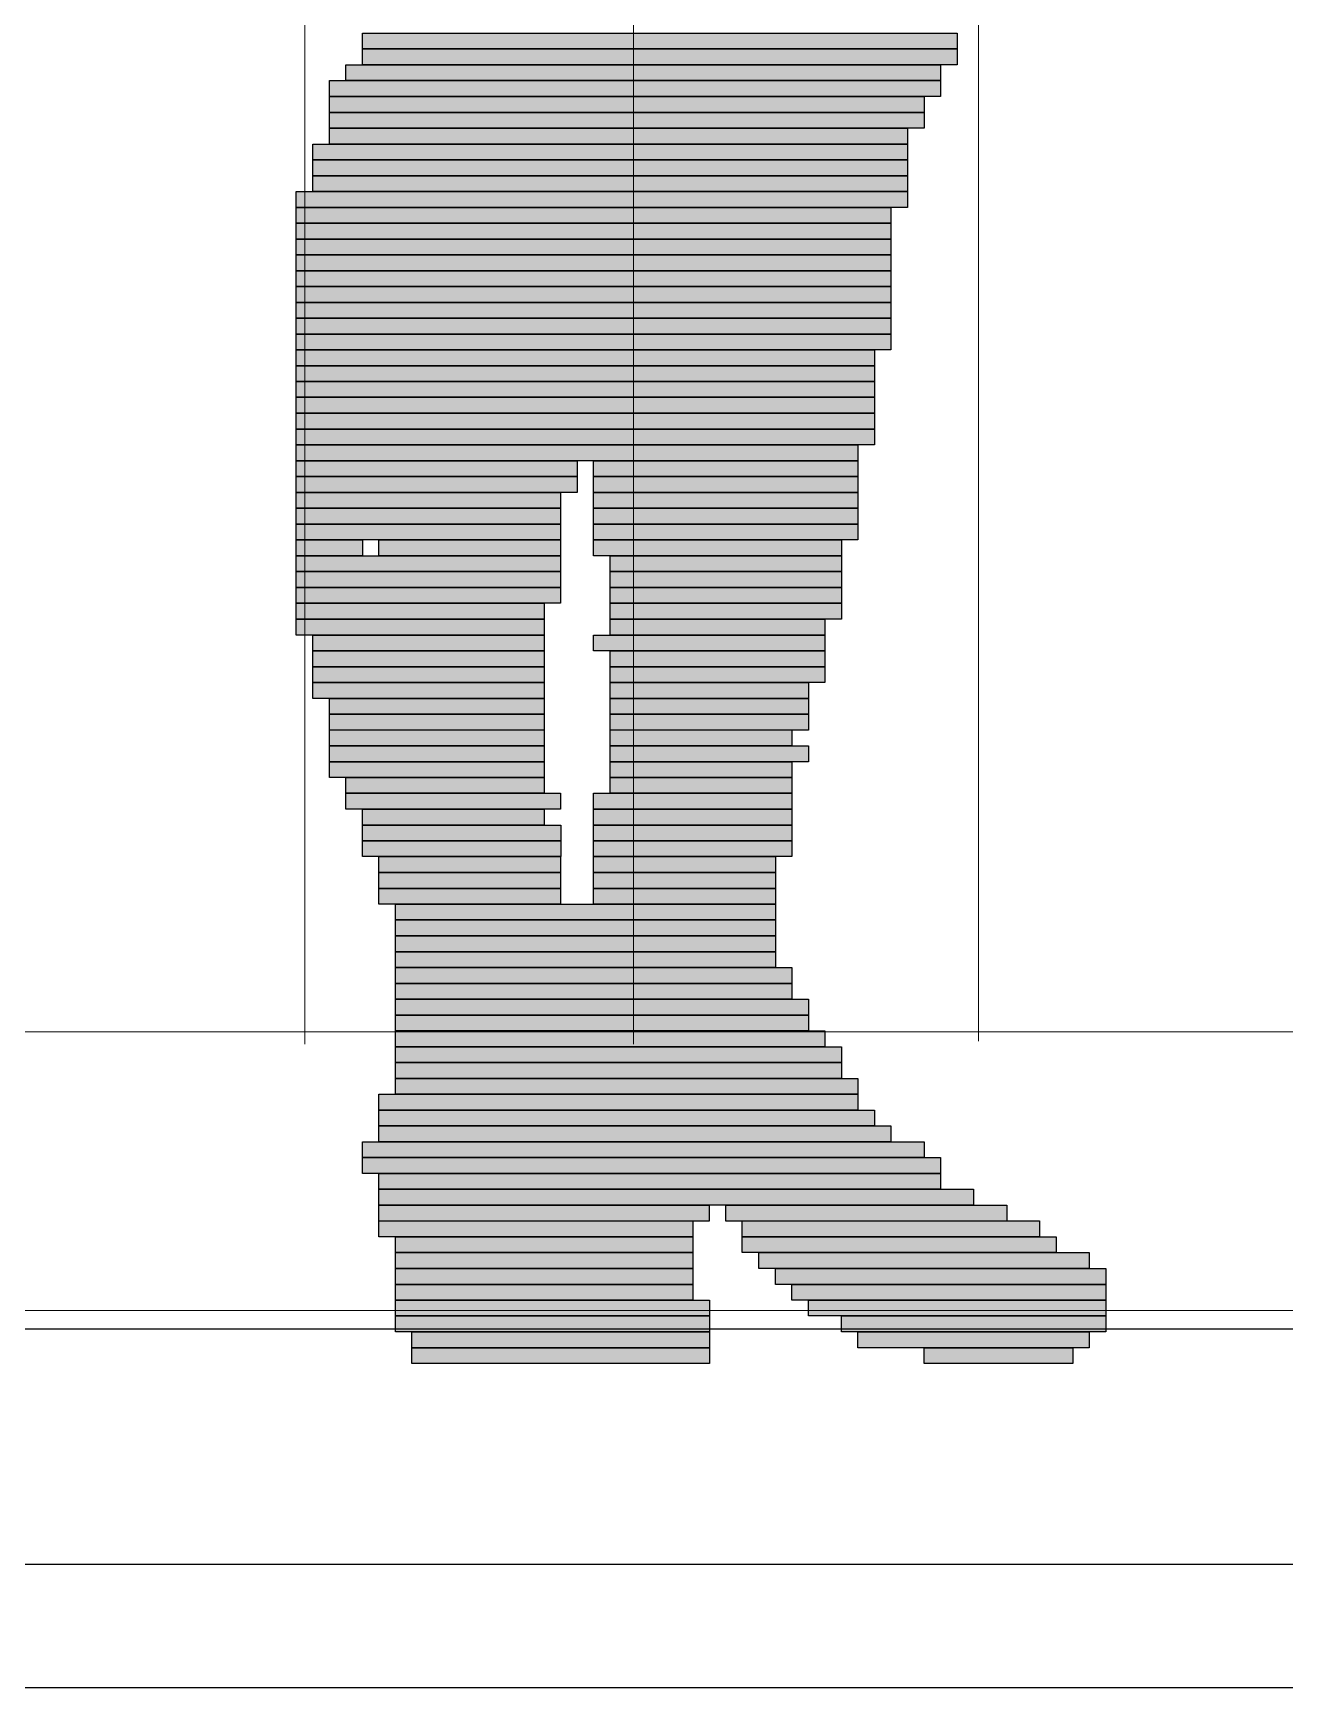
# Model space of a CAD drawing. Header units: millimetres. Extents: x 2 to 42044, y 4087 to 28530.
# Drawn here: x 19372 to 19858, y 14973 to 15615 of the extents above; entities that cross this region are included whole.
import ezdxf

# ---------------------------------------------------------------- set-up
doc = ezdxf.new("R2010")
doc.units = ezdxf.units.MM
doc.header["$LTSCALE"] = 50
for name, color, linetype in [('00_Wand_Bestand', 7, 'Continuous'), ('05_Linien_stark', 7, 'Continuous'), ('06_Linien_fein', 3, 'Continuous')]:
    doc.layers.add(name, color=color, linetype=linetype)

msp = doc.modelspace()

# ---------------------------------------------------------------- hatches: boundary and pattern name
at = {"layer": '00_Wand_Bestand'}
for points in [[(19499.51, 15615.25), (19730.36, 15615.25), (19730.36, 15609.11), (19499.51, 15609.11)], [(19499.51, 15609.11), (19730.36, 15609.11), (19730.36, 15602.94), (19499.51, 15602.94)], [(19493.09, 15602.94), (19723.94, 15602.94), (19723.94, 15596.8), (19493.09, 15596.8)], [(19486.67, 15596.8), (19723.93, 15596.8), (19723.93, 15590.66), (19486.67, 15590.66)], [(19486.67, 15590.66), (19717.52, 15590.66), (19717.52, 15584.49), (19486.67, 15584.49)], [(19486.67, 15584.49), (19717.52, 15584.49), (19717.52, 15578.35), (19486.67, 15578.35)], [(19486.67, 15578.35), (19711.11, 15578.35), (19711.11, 15572.21), (19486.67, 15572.21)], [(19480.28, 15572.21), (19711.14, 15572.21), (19711.14, 15566.07), (19480.28, 15566.07)], [(19480.28, 15566.07), (19711.14, 15566.07), (19711.14, 15559.9), (19480.28, 15559.9)], [(19480.28, 15559.9), (19711.14, 15559.9), (19711.14, 15553.76), (19480.28, 15553.76)], [(19473.83, 15553.76), (19711.12, 15553.76), (19711.12, 15547.62), (19473.83, 15547.62)], [(19473.83, 15547.62), (19704.68, 15547.62), (19704.68, 15541.48), (19473.83, 15541.48)], [(19473.83, 15541.48), (19704.68, 15541.48), (19704.68, 15535.31), (19473.83, 15535.31)], [(19473.83, 15535.31), (19704.68, 15535.31), (19704.68, 15529.17), (19473.83, 15529.17)], [(19473.83, 15529.17), (19704.68, 15529.17), (19704.68, 15523.03), (19473.83, 15523.03)], [(19473.83, 15523.03), (19704.68, 15523.03), (19704.68, 15516.86), (19473.83, 15516.86)], [(19473.83, 15516.86), (19704.68, 15516.86), (19704.68, 15510.72), (19473.83, 15510.72)], [(19473.83, 15510.72), (19704.68, 15510.72), (19704.68, 15504.58), (19473.83, 15504.58)], [(19473.83, 15504.58), (19704.68, 15504.58), (19704.68, 15498.44), (19473.83, 15498.44)], [(19473.83, 15498.44), (19704.68, 15498.44), (19704.68, 15492.27), (19473.83, 15492.27)], [(19473.83, 15492.27), (19698.27, 15492.27), (19698.27, 15486.13), (19473.83, 15486.13)], [(19473.83, 15486.13), (19698.27, 15486.13), (19698.27, 15480), (19473.83, 15480)], [(19473.83, 15480), (19698.27, 15480), (19698.27, 15473.86), (19473.83, 15473.86)], [(19473.83, 15473.86), (19698.27, 15473.86), (19698.27, 15467.68), (19473.83, 15467.68)], [(19473.83, 15467.68), (19698.27, 15467.68), (19698.27, 15461.54), (19473.83, 15461.54)], [(19473.83, 15461.54), (19698.27, 15461.54), (19698.27, 15455.41), (19473.83, 15455.41)], [(19473.83, 15455.41), (19691.86, 15455.41), (19691.86, 15449.23), (19473.83, 15449.23)], [(19473.83, 15449.23), (19582.86, 15449.23), (19582.86, 15443.09), (19473.83, 15443.09)], [(19589.26, 15449.23), (19691.84, 15449.23), (19691.84, 15443.09), (19589.26, 15443.09)], [(19473.83, 15443.09), (19582.86, 15443.09), (19582.86, 15436.96), (19473.83, 15436.96)], [(19589.26, 15443.09), (19691.84, 15443.09), (19691.84, 15436.96), (19589.26, 15436.96)], [(19473.83, 15436.96), (19576.45, 15436.96), (19576.45, 15430.82), (19473.83, 15430.82)], [(19589.26, 15436.96), (19691.84, 15436.96), (19691.84, 15430.82), (19589.26, 15430.82)], [(19473.83, 15430.82), (19576.45, 15430.82), (19576.45, 15424.64), (19473.83, 15424.64)], [(19589.26, 15430.82), (19691.84, 15430.82), (19691.84, 15424.64), (19589.26, 15424.64)], [(19473.83, 15424.64), (19576.45, 15424.64), (19576.45, 15418.51), (19473.83, 15418.51)], [(19589.26, 15424.64), (19691.84, 15424.64), (19691.84, 15418.51), (19589.26, 15418.51)], [(19473.83, 15418.51), (19499.5, 15418.51), (19499.5, 15412.37), (19473.83, 15412.37)], [(19505.89, 15418.51), (19576.43, 15418.51), (19576.43, 15412.37), (19505.89, 15412.37)], [(19589.26, 15418.51), (19685.43, 15418.51), (19685.43, 15412.37), (19589.26, 15412.37)], [(19473.83, 15412.37), (19576.45, 15412.37), (19576.45, 15406.23), (19473.83, 15406.23)], [(19473.83, 15406.23), (19576.45, 15406.23), (19576.45, 15400.05), (19473.83, 15400.05)], [(19595.68, 15412.37), (19685.45, 15412.37), (19685.45, 15406.23), (19595.68, 15406.23)], [(19595.68, 15406.23), (19685.45, 15406.23), (19685.45, 15400.05), (19595.68, 15400.05)], [(19473.83, 15400.06), (19576.45, 15400.06), (19576.45, 15393.92), (19473.83, 15393.92)], [(19595.68, 15400.06), (19685.45, 15400.06), (19685.45, 15393.92), (19595.68, 15393.92)], [(19473.83, 15393.92), (19570.04, 15393.92), (19570.04, 15387.78), (19473.83, 15387.78)], [(19595.68, 15393.92), (19685.45, 15393.92), (19685.45, 15387.78), (19595.68, 15387.78)], [(19473.83, 15387.75), (19570.04, 15387.75), (19570.04, 15381.57), (19473.83, 15381.57)], [(19595.68, 15387.75), (19679.04, 15387.75), (19679.04, 15381.57), (19595.68, 15381.57)], [(19480.28, 15381.57), (19570.05, 15381.57), (19570.05, 15375.43), (19480.28, 15375.43)], [(19589.26, 15381.57), (19679.02, 15381.57), (19679.02, 15375.43), (19589.26, 15375.43)], [(19480.28, 15375.43), (19570.05, 15375.43), (19570.05, 15369.29), (19480.28, 15369.29)], [(19595.68, 15375.43), (19679.04, 15375.43), (19679.04, 15369.29), (19595.68, 15369.29)], [(19480.28, 15369.29), (19570.05, 15369.29), (19570.05, 15363.15), (19480.28, 15363.15)], [(19595.68, 15369.29), (19679.04, 15369.29), (19679.04, 15363.15), (19595.68, 15363.15)], [(19480.28, 15363.15), (19570.05, 15363.15), (19570.05, 15356.98), (19480.28, 15356.98)], [(19595.68, 15363.15), (19672.63, 15363.15), (19672.63, 15356.98), (19595.68, 15356.98)], [(19486.67, 15356.98), (19570.03, 15356.98), (19570.03, 15350.84), (19486.67, 15350.84)], [(19595.68, 15356.98), (19672.63, 15356.98), (19672.63, 15350.84), (19595.68, 15350.84)], [(19486.67, 15350.84), (19570.03, 15350.84), (19570.03, 15344.7), (19486.67, 15344.7)], [(19595.68, 15350.84), (19672.63, 15350.84), (19672.63, 15344.7), (19595.68, 15344.7)], [(19486.67, 15344.71), (19570.03, 15344.71), (19570.03, 15338.57), (19486.67, 15338.57)], [(19595.68, 15344.71), (19666.22, 15344.71), (19666.22, 15338.57), (19595.68, 15338.57)], [(19486.67, 15338.57), (19570.03, 15338.57), (19570.03, 15332.39), (19486.67, 15332.39)], [(19595.68, 15338.57), (19672.63, 15338.57), (19672.63, 15332.39), (19595.68, 15332.39)], [(19486.67, 15332.39), (19570.03, 15332.39), (19570.03, 15326.25), (19486.67, 15326.25)], [(19595.68, 15332.39), (19666.22, 15332.39), (19666.22, 15326.25), (19595.68, 15326.25)], [(19493.09, 15326.25), (19570.04, 15326.25), (19570.04, 15320.12), (19493.09, 15320.12)], [(19595.68, 15326.25), (19666.22, 15326.25), (19666.22, 15320.12), (19595.68, 15320.12)], [(19493.09, 15320.12), (19576.45, 15320.12), (19576.45, 15313.94), (19493.09, 15313.94)], [(19589.26, 15320.12), (19666.21, 15320.12), (19666.21, 15313.94), (19589.26, 15313.94)], [(19499.51, 15313.94), (19570.05, 15313.94), (19570.05, 15307.8), (19499.51, 15307.8)], [(19589.26, 15313.94), (19666.21, 15313.94), (19666.21, 15307.8), (19589.26, 15307.8)], [(19499.51, 15307.8), (19576.46, 15307.8), (19576.46, 15301.67), (19499.51, 15301.67)], [(19589.26, 15307.8), (19666.21, 15307.8), (19666.21, 15301.67), (19589.26, 15301.67)], [(19499.51, 15301.67), (19576.46, 15301.67), (19576.46, 15295.53), (19499.51, 15295.53)], [(19589.26, 15301.67), (19666.21, 15301.67), (19666.21, 15295.53), (19589.26, 15295.53)], [(19505.89, 15295.53), (19576.43, 15295.53), (19576.43, 15289.35), (19505.89, 15289.35)], [(19589.26, 15295.53), (19659.8, 15295.53), (19659.8, 15289.35), (19589.26, 15289.35)], [(19505.89, 15289.35), (19576.43, 15289.35), (19576.43, 15283.22), (19505.89, 15283.22)], [(19589.26, 15289.35), (19659.8, 15289.35), (19659.8, 15283.22), (19589.26, 15283.22)], [(19505.89, 15283.22), (19576.43, 15283.22), (19576.43, 15277.08), (19505.89, 15277.08)], [(19589.26, 15283.22), (19659.8, 15283.22), (19659.8, 15277.08), (19589.26, 15277.08)], [(19512.31, 15277.08), (19659.8, 15277.08), (19659.8, 15270.94), (19512.31, 15270.94)], [(19512.31, 15270.94), (19659.8, 15270.94), (19659.8, 15264.76), (19512.31, 15264.76)], [(19512.31, 15264.77), (19659.8, 15264.77), (19659.8, 15258.63), (19512.31, 15258.63)], [(19512.31, 15258.63), (19659.8, 15258.63), (19659.8, 15252.49), (19512.31, 15252.49)], [(19512.31, 15252.49), (19666.21, 15252.49), (19666.21, 15246.31), (19512.31, 15246.31)], [(19512.31, 15246.32), (19666.21, 15246.32), (19666.21, 15240.18), (19512.31, 15240.18)], [(19512.31, 15240.18), (19672.62, 15240.18), (19672.62, 15234.04), (19512.31, 15234.04)], [(19512.31, 15234.04), (19672.62, 15234.04), (19672.62, 15227.9), (19512.31, 15227.9)], [(19512.31, 15227.9), (19679.03, 15227.9), (19679.03, 15221.73), (19512.31, 15221.73)], [(19512.31, 15221.73), (19685.44, 15221.73), (19685.44, 15215.59), (19512.31, 15215.59)], [(19512.31, 15215.59), (19685.44, 15215.59), (19685.44, 15209.45), (19512.31, 15209.45)], [(19512.31, 15209.45), (19691.85, 15209.45), (19691.85, 15203.31), (19512.31, 15203.31)], [(19505.89, 15203.31), (19691.84, 15203.31), (19691.84, 15197.14), (19505.89, 15197.14)], [(19505.89, 15197.14), (19698.25, 15197.14), (19698.25, 15191), (19505.89, 15191)], [(19505.89, 15191), (19704.66, 15191), (19704.66, 15184.86), (19505.89, 15184.86)], [(19499.51, 15184.86), (19717.54, 15184.86), (19717.54, 15178.69), (19499.51, 15178.69)], [(19499.51, 15178.69), (19723.95, 15178.69), (19723.95, 15172.55), (19499.51, 15172.55)], [(19505.89, 15172.55), (19723.93, 15172.55), (19723.93, 15166.41), (19505.89, 15166.41)], [(19505.89, 15166.41), (19736.75, 15166.41), (19736.75, 15160.27), (19505.89, 15160.27)], [(19505.89, 15160.24), (19634.16, 15160.24), (19634.16, 15154.06), (19505.89, 15154.06)], [(19640.59, 15160.24), (19749.58, 15160.24), (19749.58, 15154.06), (19640.59, 15154.06)], [(19505.89, 15154.1), (19627.71, 15154.1), (19627.71, 15147.96), (19505.89, 15147.96)], [(19646.97, 15154.1), (19762.38, 15154.1), (19762.38, 15147.96), (19646.97, 15147.96)], [(19512.31, 15147.93), (19627.72, 15147.93), (19627.72, 15141.79), (19512.31, 15141.79)], [(19646.97, 15147.93), (19768.79, 15147.93), (19768.79, 15141.79), (19646.97, 15141.79)], [(19512.31, 15141.79), (19627.72, 15141.79), (19627.72, 15135.65), (19512.31, 15135.65)], [(19653.39, 15141.79), (19781.62, 15141.79), (19781.62, 15135.65), (19653.39, 15135.65)], [(19512.31, 15135.65), (19627.72, 15135.65), (19627.72, 15129.47), (19512.31, 15129.47)], [(19659.81, 15135.65), (19788.08, 15135.65), (19788.08, 15129.47), (19659.81, 15129.47)], [(19512.31, 15129.47), (19627.72, 15129.47), (19627.72, 15123.34), (19512.31, 15123.34)], [(19666.2, 15129.47), (19788.05, 15129.47), (19788.05, 15123.34), (19666.2, 15123.34)], [(19512.31, 15123.34), (19634.17, 15123.34), (19634.17, 15117.2), (19512.31, 15117.2)], [(19512.31, 15117.2), (19634.17, 15117.2), (19634.17, 15111.02), (19512.31, 15111.02)], [(19672.62, 15123.34), (19788.06, 15123.34), (19788.06, 15117.2), (19672.62, 15117.2)], [(19685.46, 15117.2), (19788.08, 15117.2), (19788.08, 15111.02), (19685.46, 15111.02)], [(19518.74, 15111.03), (19634.18, 15111.03), (19634.18, 15104.89), (19518.74, 15104.89)], [(19691.84, 15111.03), (19781.61, 15111.03), (19781.61, 15104.89), (19691.84, 15104.89)], [(19518.74, 15104.89), (19634.18, 15104.89), (19634.18, 15098.75), (19518.74, 15098.75)], [(19717.53, 15104.89), (19775.21, 15104.89), (19775.21, 15098.75), (19717.53, 15098.75)]]:
    msp.add_hatch(color=7, dxfattribs=at).paths.add_polyline_path(points)

# ---------------------------------------------------------------- linework, layer by layer
for points in [[(19499.51, 15615.25), (19730.36, 15615.25), (19730.36, 15609.11), (19499.51, 15609.11)], [(19499.51, 15609.11), (19730.36, 15609.11), (19730.36, 15602.94), (19499.51, 15602.94)], [(19493.09, 15602.94), (19723.94, 15602.94), (19723.94, 15596.8), (19493.09, 15596.8)], [(19486.67, 15596.8), (19723.93, 15596.8), (19723.93, 15590.66), (19486.67, 15590.66)], [(19486.67, 15590.66), (19717.52, 15590.66), (19717.52, 15584.49), (19486.67, 15584.49)], [(19486.67, 15584.49), (19717.52, 15584.49), (19717.52, 15578.35), (19486.67, 15578.35)], [(19486.67, 15578.35), (19711.11, 15578.35), (19711.11, 15572.21), (19486.67, 15572.21)], [(19480.28, 15572.21), (19711.14, 15572.21), (19711.14, 15566.07), (19480.28, 15566.07)], [(19480.28, 15566.07), (19711.14, 15566.07), (19711.14, 15559.9), (19480.28, 15559.9)], [(19480.28, 15559.9), (19711.14, 15559.9), (19711.14, 15553.76), (19480.28, 15553.76)], [(19473.83, 15553.76), (19711.12, 15553.76), (19711.12, 15547.62), (19473.83, 15547.62)], [(19473.83, 15547.62), (19704.68, 15547.62), (19704.68, 15541.48), (19473.83, 15541.48)], [(19473.83, 15541.48), (19704.68, 15541.48), (19704.68, 15535.31), (19473.83, 15535.31)], [(19473.83, 15535.31), (19704.68, 15535.31), (19704.68, 15529.17), (19473.83, 15529.17)], [(19473.83, 15529.17), (19704.68, 15529.17), (19704.68, 15523.03), (19473.83, 15523.03)], [(19473.83, 15523.03), (19704.68, 15523.03), (19704.68, 15516.86), (19473.83, 15516.86)], [(19473.83, 15516.86), (19704.68, 15516.86), (19704.68, 15510.72), (19473.83, 15510.72)], [(19473.83, 15510.72), (19704.68, 15510.72), (19704.68, 15504.58), (19473.83, 15504.58)], [(19473.83, 15504.58), (19704.68, 15504.58), (19704.68, 15498.44), (19473.83, 15498.44)], [(19473.83, 15498.44), (19704.68, 15498.44), (19704.68, 15492.27), (19473.83, 15492.27)], [(19473.83, 15492.27), (19698.27, 15492.27), (19698.27, 15486.13), (19473.83, 15486.13)], [(19473.83, 15486.13), (19698.27, 15486.13), (19698.27, 15480), (19473.83, 15480)], [(19473.83, 15480), (19698.27, 15480), (19698.27, 15473.86), (19473.83, 15473.86)], [(19473.83, 15473.86), (19698.27, 15473.86), (19698.27, 15467.68), (19473.83, 15467.68)], [(19473.83, 15467.68), (19698.27, 15467.68), (19698.27, 15461.54), (19473.83, 15461.54)], [(19473.83, 15461.54), (19698.27, 15461.54), (19698.27, 15455.41), (19473.83, 15455.41)], [(19473.83, 15455.41), (19691.86, 15455.41), (19691.86, 15449.23), (19473.83, 15449.23)], [(19473.83, 15449.23), (19582.86, 15449.23), (19582.86, 15443.09), (19473.83, 15443.09)], [(19589.26, 15449.23), (19691.84, 15449.23), (19691.84, 15443.09), (19589.26, 15443.09)], [(19473.83, 15443.09), (19582.86, 15443.09), (19582.86, 15436.96), (19473.83, 15436.96)], [(19589.26, 15443.09), (19691.84, 15443.09), (19691.84, 15436.96), (19589.26, 15436.96)], [(19473.83, 15436.96), (19576.45, 15436.96), (19576.45, 15430.82), (19473.83, 15430.82)], [(19589.26, 15436.96), (19691.84, 15436.96), (19691.84, 15430.82), (19589.26, 15430.82)], [(19473.83, 15430.82), (19576.45, 15430.82), (19576.45, 15424.64), (19473.83, 15424.64)], [(19589.26, 15430.82), (19691.84, 15430.82), (19691.84, 15424.64), (19589.26, 15424.64)], [(19473.83, 15424.64), (19576.45, 15424.64), (19576.45, 15418.51), (19473.83, 15418.51)], [(19589.26, 15424.64), (19691.84, 15424.64), (19691.84, 15418.51), (19589.26, 15418.51)], [(19473.83, 15418.51), (19499.5, 15418.51), (19499.5, 15412.37), (19473.83, 15412.37)], [(19505.89, 15418.51), (19576.43, 15418.51), (19576.43, 15412.37), (19505.89, 15412.37)], [(19589.26, 15418.51), (19685.43, 15418.51), (19685.43, 15412.37), (19589.26, 15412.37)], [(19473.83, 15412.37), (19576.45, 15412.37), (19576.45, 15406.23), (19473.83, 15406.23)], [(19473.83, 15406.23), (19576.45, 15406.23), (19576.45, 15400.05), (19473.83, 15400.05)], [(19595.68, 15412.37), (19685.45, 15412.37), (19685.45, 15406.23), (19595.68, 15406.23)], [(19595.68, 15406.23), (19685.45, 15406.23), (19685.45, 15400.05), (19595.68, 15400.05)], [(19473.83, 15400.06), (19576.45, 15400.06), (19576.45, 15393.92), (19473.83, 15393.92)], [(19595.68, 15400.06), (19685.45, 15400.06), (19685.45, 15393.92), (19595.68, 15393.92)], [(19473.83, 15393.92), (19570.04, 15393.92), (19570.04, 15387.78), (19473.83, 15387.78)], [(19595.68, 15393.92), (19685.45, 15393.92), (19685.45, 15387.78), (19595.68, 15387.78)], [(19473.83, 15387.75), (19570.04, 15387.75), (19570.04, 15381.57), (19473.83, 15381.57)], [(19595.68, 15387.75), (19679.04, 15387.75), (19679.04, 15381.57), (19595.68, 15381.57)], [(19480.28, 15381.57), (19570.05, 15381.57), (19570.05, 15375.43), (19480.28, 15375.43)], [(19589.26, 15381.57), (19679.02, 15381.57), (19679.02, 15375.43), (19589.26, 15375.43)], [(19480.28, 15375.43), (19570.05, 15375.43), (19570.05, 15369.29), (19480.28, 15369.29)], [(19595.68, 15375.43), (19679.04, 15375.43), (19679.04, 15369.29), (19595.68, 15369.29)], [(19480.28, 15369.29), (19570.05, 15369.29), (19570.05, 15363.15), (19480.28, 15363.15)], [(19595.68, 15369.29), (19679.04, 15369.29), (19679.04, 15363.15), (19595.68, 15363.15)], [(19480.28, 15363.15), (19570.05, 15363.15), (19570.05, 15356.98), (19480.28, 15356.98)], [(19595.68, 15363.15), (19672.63, 15363.15), (19672.63, 15356.98), (19595.68, 15356.98)], [(19486.67, 15356.98), (19570.03, 15356.98), (19570.03, 15350.84), (19486.67, 15350.84)], [(19595.68, 15356.98), (19672.63, 15356.98), (19672.63, 15350.84), (19595.68, 15350.84)], [(19486.67, 15350.84), (19570.03, 15350.84), (19570.03, 15344.7), (19486.67, 15344.7)], [(19595.68, 15350.84), (19672.63, 15350.84), (19672.63, 15344.7), (19595.68, 15344.7)], [(19486.67, 15344.71), (19570.03, 15344.71), (19570.03, 15338.57), (19486.67, 15338.57)], [(19595.68, 15344.71), (19666.22, 15344.71), (19666.22, 15338.57), (19595.68, 15338.57)], [(19486.67, 15338.57), (19570.03, 15338.57), (19570.03, 15332.39), (19486.67, 15332.39)], [(19595.68, 15338.57), (19672.63, 15338.57), (19672.63, 15332.39), (19595.68, 15332.39)], [(19486.67, 15332.39), (19570.03, 15332.39), (19570.03, 15326.25), (19486.67, 15326.25)], [(19595.68, 15332.39), (19666.22, 15332.39), (19666.22, 15326.25), (19595.68, 15326.25)], [(19493.09, 15326.25), (19570.04, 15326.25), (19570.04, 15320.12), (19493.09, 15320.12)], [(19595.68, 15326.25), (19666.22, 15326.25), (19666.22, 15320.12), (19595.68, 15320.12)], [(19493.09, 15320.12), (19576.45, 15320.12), (19576.45, 15313.94), (19493.09, 15313.94)], [(19589.26, 15320.12), (19666.21, 15320.12), (19666.21, 15313.94), (19589.26, 15313.94)], [(19499.51, 15313.94), (19570.05, 15313.94), (19570.05, 15307.8), (19499.51, 15307.8)], [(19589.26, 15313.94), (19666.21, 15313.94), (19666.21, 15307.8), (19589.26, 15307.8)], [(19499.51, 15307.8), (19576.46, 15307.8), (19576.46, 15301.67), (19499.51, 15301.67)], [(19589.26, 15307.8), (19666.21, 15307.8), (19666.21, 15301.67), (19589.26, 15301.67)], [(19499.51, 15301.67), (19576.46, 15301.67), (19576.46, 15295.53), (19499.51, 15295.53)], [(19589.26, 15301.67), (19666.21, 15301.67), (19666.21, 15295.53), (19589.26, 15295.53)], [(19505.89, 15295.53), (19576.43, 15295.53), (19576.43, 15289.35), (19505.89, 15289.35)], [(19589.26, 15295.53), (19659.8, 15295.53), (19659.8, 15289.35), (19589.26, 15289.35)], [(19505.89, 15289.35), (19576.43, 15289.35), (19576.43, 15283.22), (19505.89, 15283.22)], [(19589.26, 15289.35), (19659.8, 15289.35), (19659.8, 15283.22), (19589.26, 15283.22)], [(19505.89, 15283.22), (19576.43, 15283.22), (19576.43, 15277.08), (19505.89, 15277.08)], [(19589.26, 15283.22), (19659.8, 15283.22), (19659.8, 15277.08), (19589.26, 15277.08)], [(19512.31, 15277.08), (19659.8, 15277.08), (19659.8, 15270.94), (19512.31, 15270.94)], [(19512.31, 15270.94), (19659.8, 15270.94), (19659.8, 15264.76), (19512.31, 15264.76)], [(19512.31, 15264.77), (19659.8, 15264.77), (19659.8, 15258.63), (19512.31, 15258.63)], [(19512.31, 15258.63), (19659.8, 15258.63), (19659.8, 15252.49), (19512.31, 15252.49)], [(19512.31, 15252.49), (19666.21, 15252.49), (19666.21, 15246.31), (19512.31, 15246.31)], [(19512.31, 15246.32), (19666.21, 15246.32), (19666.21, 15240.18), (19512.31, 15240.18)], [(19512.31, 15240.18), (19672.62, 15240.18), (19672.62, 15234.04), (19512.31, 15234.04)], [(19512.31, 15234.04), (19672.62, 15234.04), (19672.62, 15227.9), (19512.31, 15227.9)], [(19512.31, 15227.9), (19679.03, 15227.9), (19679.03, 15221.73), (19512.31, 15221.73)], [(19512.31, 15221.73), (19685.44, 15221.73), (19685.44, 15215.59), (19512.31, 15215.59)], [(19512.31, 15215.59), (19685.44, 15215.59), (19685.44, 15209.45), (19512.31, 15209.45)], [(19512.31, 15209.45), (19691.85, 15209.45), (19691.85, 15203.31), (19512.31, 15203.31)], [(19505.89, 15203.31), (19691.84, 15203.31), (19691.84, 15197.14), (19505.89, 15197.14)], [(19505.89, 15197.14), (19698.25, 15197.14), (19698.25, 15191), (19505.89, 15191)], [(19505.89, 15191), (19704.66, 15191), (19704.66, 15184.86), (19505.89, 15184.86)], [(19499.51, 15184.86), (19717.54, 15184.86), (19717.54, 15178.69), (19499.51, 15178.69)], [(19499.51, 15178.69), (19723.95, 15178.69), (19723.95, 15172.55), (19499.51, 15172.55)], [(19505.89, 15172.55), (19723.93, 15172.55), (19723.93, 15166.41), (19505.89, 15166.41)], [(19505.89, 15166.41), (19736.75, 15166.41), (19736.75, 15160.27), (19505.89, 15160.27)], [(19505.89, 15160.24), (19634.16, 15160.24), (19634.16, 15154.06), (19505.89, 15154.06)], [(19640.59, 15160.24), (19749.58, 15160.24), (19749.58, 15154.06), (19640.59, 15154.06)], [(19505.89, 15154.1), (19627.71, 15154.1), (19627.71, 15147.96), (19505.89, 15147.96)], [(19646.97, 15154.1), (19762.38, 15154.1), (19762.38, 15147.96), (19646.97, 15147.96)], [(19512.31, 15147.93), (19627.72, 15147.93), (19627.72, 15141.79), (19512.31, 15141.79)], [(19646.97, 15147.93), (19768.79, 15147.93), (19768.79, 15141.79), (19646.97, 15141.79)], [(19512.31, 15141.79), (19627.72, 15141.79), (19627.72, 15135.65), (19512.31, 15135.65)], [(19653.39, 15141.79), (19781.62, 15141.79), (19781.62, 15135.65), (19653.39, 15135.65)], [(19512.31, 15135.65), (19627.72, 15135.65), (19627.72, 15129.47), (19512.31, 15129.47)], [(19659.81, 15135.65), (19788.08, 15135.65), (19788.08, 15129.47), (19659.81, 15129.47)], [(19512.31, 15129.47), (19627.72, 15129.47), (19627.72, 15123.34), (19512.31, 15123.34)], [(19666.2, 15129.47), (19788.05, 15129.47), (19788.05, 15123.34), (19666.2, 15123.34)], [(19512.31, 15123.34), (19634.17, 15123.34), (19634.17, 15117.2), (19512.31, 15117.2)], [(19512.31, 15117.2), (19634.17, 15117.2), (19634.17, 15111.02), (19512.31, 15111.02)], [(19672.62, 15123.34), (19788.06, 15123.34), (19788.06, 15117.2), (19672.62, 15117.2)], [(19685.46, 15117.2), (19788.08, 15117.2), (19788.08, 15111.02), (19685.46, 15111.02)], [(19518.74, 15111.03), (19634.18, 15111.03), (19634.18, 15104.89), (19518.74, 15104.89)], [(19691.84, 15111.03), (19781.61, 15111.03), (19781.61, 15104.89), (19691.84, 15104.89)], [(19518.74, 15104.89), (19634.18, 15104.89), (19634.18, 15098.75), (19518.74, 15098.75)], [(19717.53, 15104.89), (19775.21, 15104.89), (19775.21, 15098.75), (19717.53, 15098.75)]]:
    msp.add_lwpolyline(points, close=True, dxfattribs=at)
at = {"layer": '05_Linien_stark', "lineweight": 15}
for p, q in [((19477.21, 16104.02), (19477.21, 15222.68)), ((19604.71, 16104.09), (19604.71, 15222.75)), ((19738.59, 16105.22), (19738.59, 15223.88)), ((20997.44, 15227.55), (19003.22, 15227.55))]:
    msp.add_line(p, q, dxfattribs=at)
at = {"layer": '05_Linien_stark', "lineweight": 25}
for points in [[(19004.39, 15112.15), (20991.94, 15112.15), (20991.94, 15020.71), (19004.39, 15020.71)], [(19004.35, 15020.87), (20992, 15020.87), (20992, 14972.81), (19004.35, 14972.81)]]:
    msp.add_lwpolyline(points, close=True, dxfattribs=at)
at = {"layer": '06_Linien_fein', "lineweight": 9}
msp.add_line((19010.31, 15119.32), (25538.78, 15119.32), dxfattribs=at)

doc.saveas('drawing.dxf')
